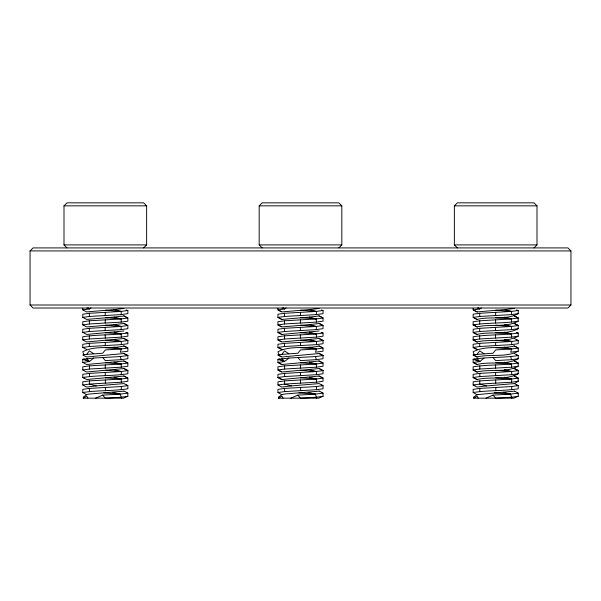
<?xml version="1.0" encoding="UTF-8"?>
<svg xmlns="http://www.w3.org/2000/svg" width="601" height="601" viewBox="0 0 601 601"><rect width="100%" height="100%" fill="white"/><g stroke="black" fill="none" stroke-linecap="round" stroke-linejoin="round"><path stroke-width="0.9" d="M473.145 392.528L473.145 389.35L479.673 388.419L511.654 386.533L518.22 385.594L518.22 388.772C503.307 391.191 488.05 390.109 473.145 392.528L476.909 394.662L514.14 391.161M477.284 379.674L473.145 377.503L473.145 374.325L479.801 373.386L511.624 371.508L518.22 370.569L518.22 373.747C505.907 380.538 490.476 376.211 477.036 379.524L473.145 377.503L479.861 376.557L511.654 374.686L518.22 373.747M477.284 372.162L473.145 369.991L473.145 366.813C488.05 364.401 503.307 365.476 518.22 363.057L518.22 366.234C505.907 373.026 490.476 368.698 477.036 372.011L473.145 369.991L479.801 369.044L511.624 367.173L518.22 366.234M484.038 358.076L479.801 361.532L473.145 362.478L477.036 364.499C490.476 361.186 505.907 365.513 518.22 358.722L518.22 355.544C503.337 358.061 487.974 356.754 473.145 359.3L473.145 362.478L477.284 364.649M477.284 342.112L473.145 339.941L473.145 336.763C488.05 334.344 503.307 335.426 518.22 333.007L518.22 336.184C505.899 342.976 490.476 338.648 477.036 341.961L473.145 339.941L479.711 339.002L511.669 337.116L518.22 336.184M477.292 327.087L473.145 324.916L473.145 321.738L479.726 320.799L511.564 318.928L518.22 317.982L518.22 321.159C505.899 327.951 490.476 323.623 477.036 326.936L473.145 324.916C488.05 322.497 503.307 323.578 518.22 321.159M473.145 308.305L473.145 309.891L477.292 312.062M89.339 346.514L89.346 343.344L121.312 341.458L127.855 340.519L127.855 343.697L121.334 344.628L89.339 346.514L82.78 347.453L82.78 344.275L89.346 343.344M89.436 369.044L89.444 365.874L121.169 364.003L127.855 363.057L127.855 366.234L121.267 367.173L89.436 369.044L82.78 369.991L82.78 366.813L89.444 365.874M284.521 346.514L284.528 343.344L316.494 341.458L323.037 340.519L323.037 343.697L316.517 344.628L284.521 346.514L277.962 347.453L277.962 344.275L284.528 343.344M284.619 369.044L284.626 365.874L316.351 364.003L323.037 363.057L323.037 366.234L316.442 367.173L284.619 369.044L277.962 369.991L277.962 366.813L284.626 365.874M479.703 346.514L479.711 343.344L511.669 341.458L518.22 340.519L518.22 343.697L511.699 344.628L479.703 346.514L473.145 347.453L473.145 344.275L479.711 343.344M479.801 369.044L479.801 365.874M89.346 323.977L89.369 320.799L121.207 318.928L127.855 317.982L127.855 321.159L121.184 322.106L89.346 323.977L82.78 324.916L82.78 321.738L89.369 320.799M89.369 316.464L89.391 313.286L121.229 311.416L127.855 310.469L127.855 313.647L121.207 314.593L89.369 316.464L82.78 317.403L82.78 314.225L89.391 313.286M121.184 322.106L121.207 318.928L114.055 317.118L86.679 319.424L82.78 317.403M121.207 314.593L121.229 311.416L114.055 309.605L86.679 311.911L82.78 309.891L82.78 308.305M284.528 323.977L284.551 320.799L316.381 318.928L323.037 317.982L323.037 321.159L316.366 322.106L284.528 323.977L277.962 324.916L277.962 321.738L284.551 320.799M284.551 316.464L284.574 313.286L316.404 311.416L323.037 310.469L323.037 313.647L316.381 314.593L284.551 316.464L277.962 317.403L277.962 314.225L284.574 313.286M316.366 322.106L316.381 318.928L309.237 317.118L281.854 319.424L277.962 317.403L282.109 319.574M316.381 314.593L316.404 311.416L309.23 309.605L281.854 311.911L277.962 309.891L277.962 308.305M477.292 319.574L473.145 317.403L479.726 316.464L479.748 313.286L511.586 311.416L518.22 310.469L518.22 313.647C505.899 320.438 490.476 316.111 477.036 319.424L473.145 317.403L473.145 314.225L479.748 313.286M479.711 323.977L479.726 320.799M511.541 322.106L511.564 318.928L504.412 317.118M479.726 316.464L511.564 314.593L511.586 311.416L504.412 309.605L477.036 311.911L473.145 309.891L479.748 308.952L481.311 307.937M89.309 331.497L89.346 328.319L121.184 326.441L127.855 325.494L127.855 328.672L121.147 329.618L89.309 331.497L82.78 332.428L82.78 329.25L89.346 328.319M105.213 323.045L105.258 319.867M121.147 329.618L121.184 326.441L114.055 324.63L86.679 326.936L82.78 324.916M284.491 331.497L284.528 328.319L316.366 326.441L323.037 325.494L323.037 328.672L316.321 329.618L284.491 331.497L277.962 332.428L277.962 329.25L284.528 328.319M300.395 323.045L300.44 319.867M316.321 329.618L316.366 326.441L309.237 324.63L281.854 326.936L277.962 324.916L281.276 326.651M477.284 334.599L473.145 332.428L479.666 331.497L479.711 328.319L511.541 326.441L518.22 325.494L518.22 328.672C505.899 335.463 490.476 331.136 477.036 334.449L473.145 332.428L473.145 329.25L479.711 328.319M495.577 323.045L495.615 319.867M479.666 331.497L511.504 329.618L511.541 326.441L504.412 324.63M105.258 315.525L105.295 312.347M300.44 315.525L300.477 312.347M495.615 315.525L495.66 312.347M105.145 330.558L105.213 327.38M300.32 330.558L300.395 327.38M495.502 330.558L495.577 327.38M105.213 368.12L105.295 364.935M300.395 368.12L300.477 364.935M495.57 368.12L495.66 364.935M89.496 380.891L82.78 381.838L82.78 385.016L89.316 384.084L121.297 382.198L127.855 381.259L127.855 378.082L121.289 379.021L89.496 380.891L89.316 384.084L96.22 385.91L123.956 383.581L127.855 385.594L127.855 388.772C112.95 391.191 97.693 390.109 82.78 392.528L82.78 389.35L89.316 388.419L121.297 386.533L127.855 385.594M284.679 380.891L277.962 381.838L277.962 385.016L284.491 384.084L316.479 382.198L323.037 381.259L323.037 378.082L316.472 379.021L284.679 380.891L284.491 384.084L291.402 385.91L319.139 383.581L323.037 385.594L323.037 388.772L316.524 389.703L284.686 391.582L277.962 392.528L277.962 389.35L284.491 388.419L316.479 386.533L323.037 385.594M514.328 376.061L518.22 378.082L511.654 379.021L479.861 380.891L479.673 384.084L486.585 385.91L514.313 383.581L518.22 381.259L518.22 378.082L514.065 375.918M123.783 391.161L88.993 394.076L86.544 394.662L83.426 397.156L83.231 398.162L123.551 398.162L127.855 396.284L127.855 393.107L124.016 391.003M318.958 391.161L284.175 394.076L281.726 394.662L278.609 397.156L278.413 398.162L318.733 398.162L323.037 396.284L323.037 393.107L319.191 391.003M476.909 394.662L473.791 397.156L473.588 398.162L513.908 398.162L518.22 396.284L518.22 393.107L514.373 391.003M114.055 347.168L121.334 348.971L105.28 349.917L102.741 353.223L83.802 354.605L82.78 351.788C95.101 344.997 110.524 349.331 123.964 346.011L127.855 348.032L121.334 348.971L120.313 352.216L127.855 351.209L127.855 348.032L123.708 345.868M309.237 347.168L316.517 348.971L300.462 349.917L297.923 353.223L278.984 354.605L277.962 351.788C290.275 344.997 305.706 349.331 319.146 346.011L323.037 348.032L316.517 348.971L315.495 352.216L323.037 351.209L323.037 348.032L318.891 345.868M504.419 347.168L511.699 348.971L495.645 349.917L493.098 353.223L474.166 354.605L473.145 351.788C485.458 344.997 500.881 349.331 514.328 346.011L518.22 348.032L511.699 348.971L510.677 352.216L518.22 351.209L518.22 348.032L514.065 345.868M86.777 354.244L89.339 350.856L93.673 353.734M281.959 354.244L284.521 350.856L288.856 353.734M477.141 354.244L479.703 350.856L484.038 353.734M67.004 247.912L63.999 244.907L63.999 205.843L67.004 202.838L143.631 202.838L146.636 205.843L146.636 244.907L143.631 247.912M30.05 250.917L33.055 247.912L567.945 247.912L570.95 250.917L570.95 305.007L567.945 308.012L33.055 308.012L30.05 305.007L30.05 250.917L570.95 250.917M262.186 247.912L259.181 244.907L259.181 205.843L262.186 202.838L338.814 202.838L341.819 205.843L341.819 244.907L338.814 247.912M457.369 247.912L454.364 244.907L454.364 205.843L457.369 202.838L533.996 202.838L537.001 205.843L537.001 244.907L533.996 247.912M93.673 358.076L82.78 359.3L82.78 362.478L89.444 361.532L93.673 358.076L120.313 356.558L127.855 355.544L127.855 358.722L121.169 359.668L105.295 360.6L102.741 357.565M288.856 358.076L277.962 359.3L277.962 362.478L284.626 361.532L288.856 358.076L315.495 356.558L323.037 355.544L323.037 358.722L316.351 359.668L300.477 360.6L297.923 357.565M90.954 307.937L89.391 308.952L82.78 309.891M286.129 307.937L284.574 308.952L277.962 309.891L281.276 311.626M474.166 354.605L473.145 354.966L477.036 356.986C490.454 353.636 505.869 357.888 518.22 351.209M95.672 398.162L102.621 395.127L120.275 394.121L127.855 393.107M290.846 398.162L297.803 395.127L315.45 394.121L323.037 393.107M486.029 398.162L492.985 395.127L510.632 394.121L518.22 393.107M83.802 354.605L82.78 354.966L86.679 356.986L123.964 353.523L127.855 355.544L126.135 355.078M281.276 356.701L277.962 354.966L278.984 354.605M123.964 308.448L114.055 309.605M123.964 330.986L86.679 334.449L82.78 332.428M319.146 308.448L309.23 309.605M319.146 330.986L281.854 334.449L277.962 332.428L282.109 334.599M514.328 308.448L504.412 309.605M82.78 339.941L89.346 339.002L121.312 337.116L127.855 336.184L127.855 333.007C112.95 335.426 97.693 334.344 82.78 336.763L82.78 339.941L86.679 341.961L123.964 338.498L127.855 340.519L126.112 340.046M321.295 340.046L323.037 340.519L319.146 338.498L281.854 341.961L277.962 339.941L284.528 339.002L316.494 337.116L323.037 336.184L323.037 333.007L316.321 333.953L284.491 335.831L277.962 336.763L277.962 339.941L281.276 341.676M105.333 370.284L121.267 371.508L127.855 370.569L127.855 373.747C112.95 376.166 97.693 375.084 82.78 377.503L82.78 374.325L89.436 373.386L121.267 371.508L121.289 374.686M127.855 396.284L121.267 397.223L105.318 398.162L102.621 395.127M300.515 370.284L316.442 371.508L323.037 370.569L323.037 373.747L316.472 374.686L284.679 376.557L277.962 377.503L277.962 374.325L284.619 373.386L316.442 371.508L316.472 374.686M323.037 396.284L316.449 397.223L300.5 398.162L297.803 395.127M479.861 380.891L473.145 381.838L473.145 385.016L479.673 384.084L511.654 382.198L518.22 381.259L517.844 381.042M518.22 396.284L511.631 397.223L495.682 398.162L492.985 395.127M511.564 314.593L518.22 313.647M511.504 329.618L518.22 328.672M493.098 357.565L495.66 360.6L511.526 359.668L518.22 358.722M96.22 385.91L86.612 387.074L82.78 385.016M291.402 385.91L281.794 387.074L277.962 385.016M486.585 385.91L476.976 387.074L473.145 385.016L474.88 385.489M114.055 317.118L123.964 315.961L127.855 317.982L123.708 315.818M114.055 324.63L123.964 323.473L127.855 325.494L123.708 323.33M309.237 317.118L319.146 315.961L323.037 317.982L318.891 315.818M309.237 324.63L319.146 323.473L323.037 325.494L319.717 323.759M82.78 362.478L86.679 364.499L123.964 361.036L127.855 363.057L123.708 360.893M82.78 369.991L86.679 372.011L123.964 368.548L127.855 370.569L126.202 370.336M84.373 377.871L82.78 377.503L86.679 379.524L123.964 376.061L127.855 378.082L123.708 375.918M282.109 364.649L277.962 362.478L281.854 364.499L319.146 361.036L323.037 363.057L318.891 360.893M281.276 371.726L277.962 369.991L281.854 372.011L319.146 368.548L323.037 370.569L321.385 370.336M279.555 377.871L277.962 377.503L281.854 379.524L319.146 376.061L323.037 378.082L318.883 375.918M63.999 205.843L146.636 205.843M259.181 205.843L341.819 205.843M454.364 205.843L537.001 205.843M63.999 244.907L146.636 244.907M259.181 244.907L341.819 244.907M454.364 244.907L537.001 244.907M30.05 305.007L570.95 305.007M494.217 392.911L510.632 394.121L511.842 398.162M299.035 392.911L315.45 394.121L316.659 398.162M103.86 392.911L120.275 394.121L121.477 398.162M495.69 340.234L511.669 341.458L511.699 344.628M495.69 347.746L511.699 348.971M300.508 340.234L316.494 341.458L316.517 344.628M300.508 347.746L316.517 348.971M105.325 340.234L121.312 341.458L121.334 344.628M495.69 370.284L511.624 371.508L511.654 374.686M105.325 347.746L121.334 348.971M495.69 377.796L511.654 379.021L511.654 382.198M300.515 377.796L316.472 379.021L316.479 382.198M105.333 377.796L121.289 379.021L121.297 382.198M495.69 310.184L511.586 311.416M495.69 317.696L511.564 318.928M495.69 325.209L511.541 326.441M300.508 310.184L316.404 311.416M495.69 332.721L511.504 333.953L511.669 337.116M300.508 317.696L316.381 318.928M300.508 325.209L316.366 326.441M105.325 310.184L121.229 311.416M300.508 332.721L316.321 333.953L316.494 337.116M105.325 317.696L121.207 318.928M105.325 325.209L121.184 326.441M495.69 362.771L511.526 364.003L511.624 367.173M105.325 332.721L121.147 333.953L121.312 337.116M300.508 362.771L316.351 364.003L316.442 367.173M105.333 362.771L121.169 364.003L121.267 367.173M473.145 339.941L474.775 340.174M474.79 355.199L473.145 354.966L477.284 357.137M516.567 370.336L518.22 370.569L514.065 368.405M473.145 324.916L474.918 325.179M516.747 385.166L518.22 385.594M321.565 385.166L322.669 385.376M126.39 385.166L127.487 385.376M473.145 377.503L474.737 377.871M503.165 392.325L510.632 394.121M307.99 392.325L315.45 394.121M112.808 392.325L120.275 394.121M504.419 339.655L511.669 341.458M309.237 339.655L316.494 341.458M114.055 339.655L121.312 341.458M504.419 377.218L511.654 379.021M309.237 377.218L316.472 379.021M114.055 377.218L121.289 379.021M504.419 369.705L511.624 371.508M309.237 369.705L316.442 371.508M114.055 369.705L121.267 371.508M516.229 332.503L518.22 333.007M504.419 362.193L511.526 364.003M321.047 332.503L323.037 333.007M309.237 362.193L316.351 364.003M125.864 332.503L127.855 333.007M114.055 362.193L121.169 364.003M504.412 332.143L511.504 333.953M309.237 332.143L316.321 333.953M114.055 332.143L121.147 333.953M516.469 309.996L518.22 310.469M516.469 340.046L518.22 340.519L514.328 338.498M321.287 309.996L323.037 310.469M126.105 309.996L127.855 310.469M516.492 355.078L518.22 355.544L514.328 353.523M321.317 355.078L323.037 355.544L319.717 353.809M473.145 369.991L474.858 370.456M473.145 359.3L479.801 361.532L477.141 358.579M277.962 359.3L284.626 361.532L281.959 358.579M82.78 359.3L89.444 361.532L86.777 358.579M477.277 308.11L479.748 308.952L478.411 307.795M282.094 308.11L284.574 308.952L283.229 307.795M86.912 308.11L89.391 308.952L88.054 307.795M474.166 358.94L479.801 361.532M278.984 358.94L284.626 361.532M83.802 358.94L89.444 361.532M514.313 383.581L517.844 385.376M514.328 315.961L518.22 317.982L514.065 315.818M514.328 323.473L518.22 325.494L514.065 323.33M514.328 361.036L518.22 363.057L514.065 360.893M514.328 368.548L518.22 370.569M477.036 349.474L473.145 347.453L477.284 349.624M323.037 355.544L319.146 353.523L281.854 356.986L277.962 354.966M281.854 349.474L277.962 347.453L282.109 349.624M82.78 347.453L86.679 349.474M319.717 338.784L323.037 340.519M319.717 368.834L323.037 370.569M277.962 377.503L282.109 379.674M123.708 338.355L127.855 340.519M123.708 353.38L127.855 355.544M123.708 368.405L127.855 370.569M277.962 392.528L281.726 394.662M82.78 392.528L86.544 394.662M478.238 398.162L477.149 396.142L473.806 398.162L473.791 397.156M283.056 398.162L281.967 396.142L278.624 398.162L278.609 397.156M87.874 398.162L86.792 396.142L83.441 398.162L83.426 397.156M510.677 356.558L511.526 359.668M315.495 356.558L316.351 359.668M120.313 356.558L121.169 359.668M479.673 388.419L479.868 391.582M284.491 388.419L284.686 391.582M89.316 388.419L89.504 391.582M495.72 387.472L495.885 390.642M300.538 387.472L300.703 390.642M105.355 387.472L105.521 390.642M495.502 334.9L495.637 338.062M300.32 334.9L300.455 338.062M105.145 334.9L105.28 338.062M495.57 372.455L495.667 375.625M300.395 372.455L300.485 375.625M105.213 372.455L105.31 375.625M479.801 373.386L479.861 376.557M284.619 373.386L284.679 376.557M89.436 373.386L89.496 376.557M511.654 386.533L511.706 389.703M495.667 379.96L495.72 383.137M316.479 386.533L316.524 389.703M300.485 379.96L300.538 383.137M121.297 386.533L121.342 389.703M105.31 379.96L105.355 383.137M479.666 335.831L479.711 339.002M284.491 335.831L284.528 339.002M89.309 335.831L89.346 339.002M495.637 342.405L495.645 345.575M300.455 342.405L300.462 345.575M105.28 342.405L105.28 345.575"/></g></svg>
